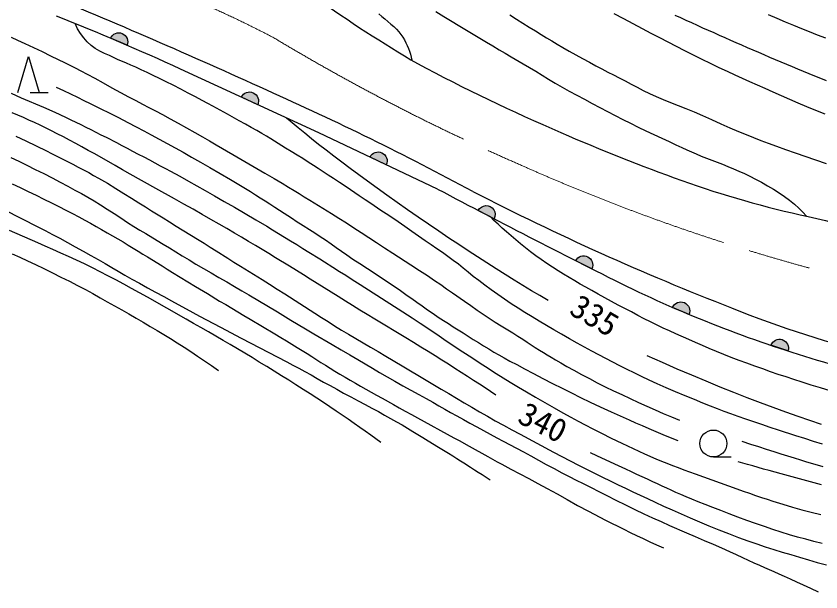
# Model space of a CAD drawing. Units: millimetres, scale not verified. Extents: x 40000 to 680000, y 20000 to 380000.
# Drawn here: x 305888 to 350770, y 253987 to 286083 of the extents above; entities that cross this region are included whole.
import ezdxf
from ezdxf.enums import TextEntityAlignment as Align

# ---------------------------------------------------------------- set-up
doc = ezdxf.new("R2010")
doc.units = ezdxf.units.MM
doc.header["$LTSCALE"] = 1000
doc.linetypes.add('CHAIN', pattern=[18.5, 12, -1.5, 3.5, -1.5])
doc.layers.add('M-BGD', color=7, linetype='Continuous', lineweight=25)
doc.layers.add('M-BMK', color=2, linetype='CHAIN', lineweight=13)
doc.styles.add('ＭＳ ゴシック', font='')
doc.styles.get('ＭＳ ゴシック').set_extended_font_data('MS Gothic')

msp = doc.modelspace()

# ---------------------------------------------------------------- hatches: boundary and pattern name
at = {"layer": 'M-BGD'}
for points in [[(311155, 284849, -0.41474), (311812, 285113, -0.41474), (312075, 284456)], [(318454, 281562, -0.41421), (319117, 281807, -0.41421), (319362, 281143)], [(325628, 278222, -1), (326532, 277795)], [(331659, 275250, -1), (332546, 274787)], [(337098, 272450, -0.41421), (337770, 272671, -0.41421), (337990, 271999)], [(342500, 269846, -0.99653), (343421, 269455)], [(347986, 267731, -0.99653), (348935, 267417)]]:
    msp.add_hatch(color=256, dxfattribs=at).paths.add_polyline_path(points)

# ---------------------------------------------------------------- linework, layer by layer
for p, q in [((322764, 279575), (315052, 283130)), ((306681, 281833), (307681, 281833)), ((329396, 276442), (322764, 279575)), ((344774, 261509), (345774, 261509))]:
    msp.add_line(p, q, dxfattribs=at)
for points in [[(326109, 286206), (326286, 286069), (326458, 285928), (326628, 285785), (326794, 285640), (326954, 285495), (327102, 285348), (327235, 285200), (327350, 285052), (327452, 284903), (327542, 284753), (327623, 284601), (327697, 284445), (327765, 284286), (327824, 284125), (327875, 283961), (327918, 283794), (327954, 283624)], [(329298, 286337), (329743, 286069), (330999, 285306), (332118, 284632), (332471, 284420), (332822, 284211), (333167, 284008), (333502, 283812), (334169, 283423), (334514, 283220), (334865, 283009), (335581, 282575), (335952, 282354), (336337, 282131), (336739, 281907), (337158, 281678), (337585, 281449), (338016, 281220), (338444, 280995), (338870, 280771), (339297, 280548), (339726, 280328), (340154, 280111), (340579, 279899), (341013, 279689), (341456, 279479), (341893, 279276), (342307, 279085), (342683, 278912), (343007, 278762), (343292, 278631), (343554, 278512), (343814, 278398), (344090, 278281), (344383, 278164), (344680, 278053), (344981, 277943), (345284, 277829), (345587, 277705), (345891, 277576), (346196, 277442), (346503, 277302), (346812, 277152), (347126, 276991), (347452, 276817), (347788, 276630), (348124, 276435), (348448, 276233), (348748, 276028), (349026, 275819), (349290, 275604), (349537, 275384), (349765, 275159), (349971, 274930)], [(333431, 286149), (333791, 285920), (334153, 285691), (334509, 285468), (334849, 285256), (335166, 285061), (335464, 284878), (335758, 284701), (336059, 284522), (336381, 284334), (336732, 284134), (337104, 283925), (337484, 283715), (337859, 283509), (338218, 283315), (338555, 283135), (338879, 282966), (339197, 282801), (339517, 282638), (339847, 282469), (340182, 282296), (340517, 282121), (340859, 281945), (341214, 281770), (341587, 281596), (341979, 281428), (342386, 281265), (342807, 281100), (343243, 280929), (343694, 280743), (344171, 280537), (344674, 280312), (345186, 280083), (345690, 279860), (346169, 279655), (346606, 279475), (347014, 279313), (347416, 279157), (347836, 279000), (348297, 278830), (348804, 278649), (349341, 278462), (350478, 278071), (351063, 277867)], [(339225, 286237), (339762, 285950), (340291, 285669), (340803, 285398), (341292, 285140), (341766, 284891), (342231, 284649), (342695, 284410), (343163, 284171), (343641, 283931), (344123, 283690), (344604, 283454), (345076, 283225), (345534, 283007), (345969, 282805), (346386, 282616), (346797, 282434), (347644, 282060), (348092, 281861), (348547, 281658), (349011, 281452), (349486, 281246), (349973, 281041), (350474, 280840), (350986, 280641)], [(342626, 286143), (342935, 286000), (343243, 285859), (343552, 285718), (343862, 285577), (344171, 285438), (344481, 285299), (344791, 285160), (345102, 285021), (345413, 284884), (345724, 284747), (346035, 284610), (346347, 284474), (346659, 284339), (346972, 284204), (347284, 284070), (347597, 283936), (347911, 283803), (348224, 283670), (348536, 283538), (348848, 283406), (349161, 283275), (349474, 283145), (349788, 283014), (350103, 282884), (350420, 282754), (350739, 282623), (351061, 282493)], [(347834, 286176), (348305, 285971), (348773, 285770), (349239, 285575), (349688, 285392), (350121, 285219), (350558, 285048), (351022, 284869)], [(350856, 262230), (350362, 262376), (349866, 262531), (349373, 262690), (348409, 263006), (347942, 263159), (347480, 263310), (347027, 263461), (346585, 263611), (346156, 263762), (345755, 263907), (345379, 264046), (345008, 264188), (344620, 264340), (344195, 264510), (343715, 264704), (343194, 264917), (342659, 265139), (342134, 265362), (341644, 265578), (341195, 265785), (340770, 265988), (340360, 266191), (339959, 266393), (339557, 266597), (339160, 266800), (338772, 267001), (338386, 267203), (337997, 267412), (337595, 267630), (337177, 267860), (336747, 268100), (336312, 268346), (335882, 268593), (335464, 268838), (335058, 269079), (334660, 269319), (334268, 269560), (333882, 269803), (333502, 270051), (333124, 270306), (332748, 270567), (332380, 270830), (332026, 271088), (331691, 271337), (331384, 271574), (331101, 271803), (330829, 272026), (330555, 272247), (330267, 272469), (329968, 272688), (329664, 272901), (329354, 273115), (329033, 273335), (328698, 273565), (327958, 274079), (327571, 274347), (327193, 274607), (326841, 274848), (326524, 275061), (326234, 275256), (325666, 275633), (325357, 275839), (325017, 276068), (324289, 276560), (323931, 276801), (323596, 277024), (323294, 277225), (323013, 277410), (322742, 277587), (322469, 277763), (322182, 277946), (321875, 278139), (321556, 278338), (321233, 278536), (320918, 278729), (320095, 279233), (319847, 279382), (319592, 279535), (319314, 279697), (319005, 279873), (318675, 280059), (318336, 280247), (317683, 280608), (316868, 281061), (316587, 281214), (316269, 281384), (315900, 281579), (315493, 281793), (315069, 282013), (314651, 282227), (314259, 282424), (313892, 282604), (313534, 282776), (313190, 282937), (312864, 283088), (312561, 283228), (312289, 283350), (312045, 283455), (311816, 283552), (311589, 283652), (311351, 283764), (311093, 283882), (310826, 283999), (310559, 284125), (310304, 284271), (310071, 284444), (309860, 284644), (309663, 284864), (309482, 285107), (309319, 285375), (309177, 285668)], [(305615, 284912), (305963, 284749), (306382, 284553), (306850, 284331), (307334, 284101), (307803, 283875), (308225, 283670), (308580, 283495), (308889, 283342), (309182, 283194), (309492, 283033), (309851, 282845), (310277, 282616), (310747, 282358), (311236, 282089), (311717, 281825), (312163, 281583), (312561, 281371), (312930, 281179), (313289, 280993), (313655, 280802), (314048, 280592), (314478, 280357), (314934, 280107), (315398, 279850), (315854, 279595), (316287, 279351), (316681, 279127), (317047, 278915), (317407, 278706), (318200, 278242), (319755, 277336), (320271, 277033), (320724, 276765), (321088, 276547), (321391, 276362), (321667, 276193), (321950, 276017), (322276, 275816), (323470, 275082), (323894, 274819), (324314, 274554), (324728, 274289), (325140, 274019), (325986, 273464), (326428, 273175), (326902, 272868), (327907, 272220), (328392, 271906), (328834, 271615), (329222, 271354), (329571, 271114), (329898, 270886), (330220, 270661), (330900, 270188), (331249, 269943), (331598, 269700), (331942, 269463), (332279, 269237), (332613, 269023), (332945, 268816), (333582, 268428), (333873, 268246), (334139, 268075), (334382, 267914), (334613, 267761), (334840, 267611), (335073, 267463), (335297, 267323), (335507, 267194), (335723, 267064), (335967, 266922), (336258, 266756), (336607, 266559), (336999, 266340), (337420, 266108), (337857, 265874), (338296, 265647), (338741, 265425), (339201, 265203), (339670, 264982), (340141, 264764), (340604, 264551), (341063, 264344), (341521, 264140), (341977, 263939), (342430, 263744), (342878, 263553)], [(305981, 281833), (306581, 283833), (307181, 281833)], [(308115, 282130), (308528, 281933), (308923, 281742), (309304, 281559), (309669, 281382), (310021, 281210), (310359, 281044), (310685, 280884), (310998, 280728), (311301, 280577), (311594, 280430), (312125, 280159), (312588, 279917), (313012, 279691), (313428, 279466), (314316, 278984), (314761, 278740), (315211, 278491), (315677, 278229), (316169, 277948), (316700, 277641), (317262, 277314), (317837, 276974), (318409, 276632), (318960, 276297), (319230, 276129), (319501, 275958), (319773, 275785), (320044, 275611), (320310, 275439), (320571, 275270), (321299, 274797), (321516, 274656), (321904, 274408), (322242, 274193), (322549, 273997), (322846, 273805), (323151, 273603), (323454, 273396), (323742, 273192), (324031, 272986), (324335, 272772), (324669, 272543), (325054, 272288), (325479, 272012), (325914, 271731), (326329, 271461), (326693, 271221), (326991, 271018), (327242, 270842), (327471, 270678), (327700, 270514), (327955, 270335), (328238, 270136), (328535, 269928), (328839, 269716), (329141, 269507), (329435, 269308), (329718, 269122), (329996, 268944), (330270, 268770), (330546, 268597), (330824, 268422), (331106, 268243), (331387, 268064), (331670, 267884), (331958, 267705), (332252, 267528), (332539, 267359), (332818, 267198), (333108, 267034), (333430, 266857), (333805, 266654), (334246, 266419), (334737, 266160), (335262, 265886), (335802, 265609), (336337, 265339), (336856, 265080), (337372, 264826), (337902, 264569), (338465, 264303), (339079, 264022), (339405, 263875), (339741, 263725), (340086, 263573), (340440, 263418), (340804, 263260), (341178, 263099), (341564, 262935), (341961, 262767), (342370, 262596), (342791, 262421)], [(305617, 281784), (306178, 281536), (307413, 281002), (308042, 280725), (308647, 280448), (308937, 280310), (309223, 280172), (309506, 280034), (309785, 279895), (310064, 279755), (310343, 279614), (310622, 279471), (310904, 279327), (311479, 279031), (311776, 278878), (312080, 278720), (312388, 278559), (312699, 278396), (313011, 278232), (313321, 278068), (313626, 277905), (313925, 277745), (314216, 277589), (314495, 277438), (315015, 277156), (315495, 276891), (315961, 276631), (316438, 276362), (316950, 276070), (317499, 275755), (318070, 275426), (318659, 275083), (319260, 274729), (319872, 274365), (320187, 274175), (320517, 273974), (320856, 273768), (321199, 273557), (321543, 273345), (321881, 273136), (322211, 272932), (322822, 272552), (323096, 272382), (323556, 272093), (323931, 271854), (324273, 271634), (324636, 271400), (325071, 271121), (327450, 269603), (327982, 269259), (328419, 268972), (328791, 268722), (329484, 268252), (329874, 267991), (330806, 267371), (331297, 267045), (331773, 266732), (332206, 266451), (332574, 266216), (332894, 266015), (333200, 265826), (333526, 265629), (333906, 265402), (334358, 265136), (334858, 264843), (335381, 264540), (335899, 264243), (336386, 263970), (336823, 263728), (337228, 263508), (337629, 263295), (338055, 263075), (338536, 262834), (339083, 262563), (339676, 262274), (340299, 261976), (340933, 261684), (341562, 261409), (341872, 261280), (342184, 261155), (342497, 261033), (342811, 260913), (343127, 260795), (343445, 260678), (343764, 260563), (346091, 259725), (346437, 259602), (346780, 259482), (347119, 259366), (347451, 259254), (347772, 259148), (348081, 259049), (348655, 258870), (349186, 258712), (349700, 258569), (350221, 258437), (350774, 258310)], [(332637, 264957), (332344, 265155), (332039, 265358), (331723, 265566), (331396, 265779), (331060, 265996), (330714, 266218), (330360, 266443), (329998, 266672), (329629, 266905), (329253, 267141), (328865, 267382), (328461, 267630), (328046, 267884), (327620, 268142), (325893, 269188), (325470, 269445), (325057, 269698), (324654, 269948), (324254, 270197), (323858, 270444), (322297, 271424), (321908, 271666), (321518, 271907), (321127, 272147), (320360, 272615), (319984, 272843), (319610, 273069), (319234, 273295), (318853, 273523), (318463, 273755), (318062, 273992), (317646, 274235), (317212, 274487), (316753, 274751), (316267, 275028), (315762, 275314), (315244, 275605), (314721, 275899), (313683, 276479), (312252, 277278), (311827, 277518), (311419, 277749), (310276, 278398), (309916, 278600), (309563, 278797), (309215, 278987), (308869, 279173), (308525, 279353), (308186, 279526), (307857, 279691), (307537, 279849), (307222, 280000), (306912, 280146), (306605, 280288), (306298, 280427), (305989, 280564), (305676, 280699)], [(335553, 270237), (335099, 270501), (334631, 270778), (334152, 271066), (333662, 271366), (333162, 271676), (332655, 271996), (332140, 272324), (331621, 272659), (331097, 273001), (330570, 273348), (330029, 273709), (329468, 274089), (328892, 274482), (328307, 274884), (327722, 275291), (327141, 275698), (326571, 276102), (326019, 276496), (325491, 276877), (324994, 277240), (324520, 277590), (324058, 277936), (323610, 278275), (323177, 278607), (322761, 278931), (322362, 279246), (321983, 279552), (321623, 279847), (321285, 280131), (320970, 280402)], [(305877, 279386), (306440, 279125), (307006, 278854), (307576, 278576), (307865, 278432), (308160, 278284), (308460, 278132), (308761, 277978), (309061, 277822), (309358, 277666), (309651, 277510), (309936, 277356), (310212, 277205), (310477, 277058), (310978, 276767), (311452, 276479), (311901, 276198), (312327, 275929), (312733, 275675), (313106, 275444), (313444, 275234), (314092, 274830), (314438, 274614), (314815, 274382), (315999, 273651), (316372, 273419), (316717, 273202), (317042, 272997), (317687, 272588), (318036, 272368), (318410, 272136), (319606, 271393), (320018, 271136), (320439, 270870), (320873, 270595), (322544, 269530), (322917, 269289), (323284, 269054), (323653, 268820), (324036, 268584), (324430, 268347), (324829, 268112), (325650, 267636), (326074, 267388), (326513, 267128), (327427, 266584), (328761, 265789), (329600, 265286), (330018, 265037), (330442, 264786), (330870, 264535), (331300, 264283), (331732, 264032), (332170, 263781), (332614, 263530), (333066, 263279), (333526, 263029), (333990, 262778), (335855, 261779), (336323, 261530), (336788, 261285), (337246, 261049), (337697, 260820), (338144, 260599), (338587, 260383), (339024, 260171), (339456, 259964), (339874, 259763), (340278, 259571), (340682, 259380), (341097, 259187), (341535, 258986), (342000, 258775), (342482, 258556), (342979, 258335), (343486, 258113), (344000, 257895), (344528, 257676), (345074, 257454), (345625, 257236), (346169, 257027), (346693, 256834), (347190, 256661), (347669, 256503), (348140, 256355), (348612, 256210), (349095, 256065), (349583, 255918), (350071, 255775), (350566, 255633), (351074, 255491)], [(305588, 278209), (306037, 277990), (306489, 277767), (306954, 277537), (307426, 277301), (307895, 277063), (308349, 276829), (308777, 276603), (309170, 276389), (309536, 276186), (309888, 275985), (310237, 275779), (310596, 275563), (310970, 275328), (311349, 275081), (311728, 274831), (312099, 274586), (312458, 274357), (312796, 274149), (313118, 273956), (313755, 273580), (314090, 273379), (314438, 273166), (315156, 272721), (315531, 272490), (315920, 272256), (316331, 272015), (316761, 271768), (317200, 271516), (317637, 271265), (318062, 271019), (318473, 270777), (318876, 270537), (320457, 269591), (321214, 269137), (321610, 268900), (322034, 268648), (322501, 268373), (323516, 267778), (324022, 267482), (324498, 267203), (324937, 266943), (325758, 266455), (326162, 266216), (326578, 265976), (327014, 265730), (327462, 265481), (328344, 264996), (328751, 264770), (329121, 264560), (329463, 264364), (329792, 264175), (330122, 263987), (330467, 263792), (330830, 263591), (331201, 263386), (331577, 263181), (331954, 262976), (332328, 262773), (332694, 262576), (333055, 262384), (333790, 261993), (334179, 261786), (334590, 261563), (335458, 261092), (335895, 260857), (336321, 260631), (336725, 260422), (337114, 260224), (337504, 260027), (338825, 259366), (339337, 259109), (339864, 258846), (340389, 258587), (340896, 258344), (341381, 258118), (341855, 257904), (342325, 257696), (343267, 257283), (343757, 257070), (344260, 256853), (344759, 256639), (345234, 256434), (345668, 256243), (346054, 256070), (346404, 255909), (347038, 255614), (347342, 255474), (347630, 255345), (347892, 255230), (348150, 255117), (348421, 254997), (348725, 254861), (349061, 254708), (349414, 254546), (349788, 254374), (350188, 254188), (350618, 253987)], [(305661, 276729), (306109, 276521), (306559, 276309), (307005, 276094), (307443, 275880), (307869, 275669), (308277, 275465), (308663, 275269), (309029, 275081), (309379, 274896), (309714, 274715), (310038, 274536), (310353, 274359), (310659, 274184), (310960, 274010), (311257, 273837), (311850, 273491), (312141, 273320), (312421, 273152), (312693, 272986), (312960, 272822), (313225, 272658), (314033, 272154), (314317, 271978), (314614, 271797), (315891, 271018), (316562, 270611), (317240, 270201), (317577, 269998), (317912, 269796), (318248, 269594), (318591, 269390), (318937, 269185), (320314, 268370), (320644, 268173), (320965, 267981), (321274, 267795), (321568, 267615), (321848, 267441), (322117, 267272), (322378, 267106), (322890, 266782), (323145, 266621), (323405, 266459), (323672, 266296), (323948, 266130), (324232, 265962), (324518, 265794), (324807, 265627), (325099, 265459), (325394, 265291), (325693, 265122), (325995, 264952), (326302, 264780), (326927, 264430), (327252, 264249), (327588, 264063), (327932, 263874), (328281, 263683), (330298, 262581), (330594, 262418), (331157, 262107), (332204, 261526), (332460, 261385), (332716, 261244), (332975, 261103), (333485, 260829), (333980, 260565), (334474, 260303), (334979, 260034), (335509, 259750), (336060, 259448), (336623, 259134), (337204, 258812), (337807, 258484), (338440, 258153), (338767, 257986), (339100, 257818), (339439, 257649), (339784, 257479), (340136, 257307), (340494, 257134), (340859, 256960), (341230, 256786), (341609, 256610), (341994, 256434)], [(305246, 275282), (307096, 274340), (307503, 274129), (307909, 273917), (308323, 273696), (308753, 273464), (309189, 273226), (309624, 272985), (310052, 272746), (310464, 272514), (310852, 272292), (311220, 272077), (311582, 271863), (311952, 271647), (312345, 271423), (312768, 271187), (313215, 270942), (313669, 270696), (314118, 270452), (314548, 270219), (315737, 269570), (316121, 269362), (316507, 269154), (316898, 268947), (317290, 268741), (318448, 268135), (320978, 266806), (321312, 266631), (321648, 266454), (321990, 266270), (322338, 266079), (322686, 265884), (323039, 265685), (323398, 265483), (323767, 265280), (324153, 265072), (324554, 264860), (324958, 264646), (325356, 264436), (325734, 264232), (326092, 264037), (326438, 263846), (326773, 263658), (327099, 263474), (327415, 263292), (327720, 263112), (328013, 262936), (328298, 262762), (328579, 262589), (328860, 262416), (329438, 262063), (329723, 261888), (329995, 261720), (330246, 261564), (330468, 261425), (330667, 261299), (330853, 261180), (331238, 260933), (331446, 260799), (331657, 260662), (331872, 260522), (332326, 260226)], [(351288, 265201), (350755, 265359), (350231, 265518), (349733, 265672), (349268, 265820), (348824, 265966), (348391, 266113), (347962, 266261), (347529, 266413), (347088, 266570), (346645, 266729), (346205, 266890), (345772, 267053), (345352, 267218), (344945, 267385), (344548, 267555), (344160, 267726), (343779, 267897), (343404, 268063), (342683, 268380), (342332, 268535), (341983, 268694), (341630, 268860), (341274, 269036), (340918, 269217), (340561, 269402), (340203, 269591), (339841, 269782), (339472, 269978), (339095, 270180), (338718, 270384), (338350, 270585), (337997, 270781), (337665, 270967), (337347, 271147), (337039, 271326), (336733, 271507), (336424, 271696), (336109, 271892), (335793, 272094), (335479, 272300), (335170, 272509), (334871, 272722), (334581, 272939), (334297, 273161), (334020, 273386), (333751, 273610), (333492, 273831), (333241, 274049), (332998, 274265), (332764, 274481), (332538, 274694), (332321, 274904)], [(326237, 262306), (325955, 262514), (325664, 262725), (325363, 262941), (325053, 263160), (324734, 263382), (324407, 263608), (324072, 263836), (323730, 264067), (323380, 264301), (323024, 264537), (322658, 264777), (322279, 265023), (321891, 265273), (321494, 265526), (321091, 265781), (320683, 266037), (320273, 266293), (319862, 266547), (319452, 266798), (319046, 267045), (318642, 267289), (318238, 267530), (317833, 267770), (317427, 268009), (317020, 268246), (316610, 268483), (316199, 268720), (315784, 268957), (315366, 269195), (313213, 270415), (312773, 270662), (312332, 270906), (311890, 271147), (311450, 271384), (311012, 271614), (310578, 271836), (310142, 272053), (309702, 272265), (309261, 272473), (308819, 272677), (308380, 272877), (307944, 273072), (307516, 273262), (307095, 273447), (305527, 274135)], [(305668, 272825), (306093, 272637), (306522, 272442), (306965, 272236), (307430, 272014), (307909, 271780), (308392, 271540), (308866, 271299), (309321, 271064), (309751, 270837), (310166, 270612), (310571, 270388), (310972, 270165), (311374, 269938), (311779, 269709), (312182, 269479), (312583, 269247), (312979, 269015), (313370, 268784), (313753, 268556), (314129, 268330), (314502, 268104), (314875, 267872), (315252, 267632), (315632, 267385), (316012, 267132), (316395, 266874), (316779, 266608), (317167, 266335)], [(350806, 263319), (350159, 263532), (349495, 263759), (348811, 264001), (348109, 264258), (347393, 264526), (346661, 264807), (345914, 265101), (345150, 265407), (344371, 265726), (343575, 266059), (342761, 266406), (341931, 266766), (341083, 267140)], [(350894, 260963), (350312, 261129), (349986, 261226), (349648, 261327), (349297, 261434), (348932, 261547), (348552, 261666), (348155, 261792), (347741, 261924), (347308, 262064), (346855, 262211), (346382, 262366)], [(350835, 256693), (350383, 256805), (349929, 256923), (349472, 257046), (349016, 257177), (348562, 257315), (348099, 257464), (347619, 257626), (347130, 257798), (346637, 257976), (346145, 258158), (345662, 258340), (345193, 258520), (344743, 258695), (344320, 258860), (343930, 259015), (343576, 259157), (343255, 259289), (342961, 259415), (342687, 259535), (342427, 259652), (342175, 259768), (341923, 259885), (341665, 260005), (341395, 260130), (341107, 260262), (340806, 260399), (340506, 260538), (340203, 260678), (339898, 260820), (339272, 261113), (338277, 261580), (337925, 261744)], [(350800, 259954), (350393, 260063), (348549, 260564), (348212, 260657), (347886, 260747), (347569, 260836), (347264, 260922), (346969, 261005), (346686, 261086), (346415, 261163), (346157, 261237)]]:
    msp.add_lwpolyline(points, dxfattribs=at)
for points in [[(311155, 284849, -0.41474), (311812, 285113, -0.41474), (312075, 284456)], [(318454, 281562, -0.41421), (319117, 281807, -0.41421), (319362, 281143)], [(325628, 278222, -1), (326532, 277795)], [(331659, 275250, -1), (332546, 274787)], [(337098, 272450, -0.41421), (337770, 272671, -0.41421), (337990, 271999)], [(342500, 269846, -0.99653), (343421, 269455)], [(347986, 267731, -0.99653), (348935, 267417)]]:
    msp.add_lwpolyline(points, format="xyb", close=True, dxfattribs=at)
msp.add_circle((344774, 262259), 750, dxfattribs=at)
for centre, radius, start, end in [((161616, -65860), 382122, 65.53529, 67.61703), ((365958, 347809), 74592, 234.47101, 239.65053), ((256682, 156092), 139805, 65.32279, 68.40362), ((379972, 380633), 110090, 241.98876, 246.61244), ((249337, 123816), 173152, 61.72332, 65.96353), ((380893, 382525), 112192, 246.56415, 250.26741), ((361539, 328527), 54831, 250.253, 257.9178), ((548686, 690188), 468268, 242.07594, 243.57278), ((399887, 409452), 149744, 242.76794, 248.81939), ((399578, 480925), 211881, 256.48505, 260.79785), ((371054, 335733), 71808, 244.62246, 254.00661), ((366693, 321080), 55357, 247.806, 265.9656)]:
    msp.add_arc(centre, radius, start, end, dxfattribs=at)
at = {"layer": 'M-BMK'}
for centre, radius, start, end in [((289976, 226882), 65424, 62.41798, 70.41301), ((381014, 385856), 117848, 238.97176, 246.55388), ((379575, 380026), 111931, 246.04255, 259.23828)]:
    msp.add_arc(centre, radius, start, end, dxfattribs=at)

# ---------------------------------------------------------------- texts
at = {"layer": 'M-BGD', "style": 'ＭＳ ゴシック'}
for s, rotation, p in [('335', 329.66, (336458, 269171)), ('340', 333.099, (333593, 263110))]:
    msp.add_text(s, height=1320, rotation=rotation, dxfattribs=at).set_placement(p, align=Align.BOTTOM_LEFT)

doc.saveas('drawing.dxf')
